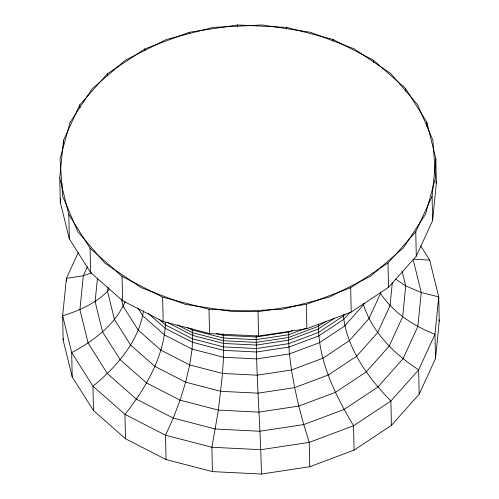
<?xml version="1.0" encoding="UTF-8"?>
<svg xmlns="http://www.w3.org/2000/svg" width="499" height="499" viewBox="0 0 499 499"><rect width="100%" height="100%" fill="white"/><g stroke="black" fill="none" stroke-linecap="round" stroke-linejoin="round"><path stroke-width="0.75" d="M292.451 330.637L288.802 332.003L288.534 340.187L289.408 353.947L291.478 369.984L294.647 387.604L298.789 406.067L303.729 424.58L309.243 442.364L309.754 466.721L261.432 474.05L212.418 471.611L166.042 459.573L125.467 438.746L93.469 410.558L72.212 376.932L63.155 340.15L62.643 315.792L66.404 278.367L78.243 252.6M318.449 324.269C318.119 360.771 335.259 395.089 353.579 425.759L354.084 450.117L309.754 466.721M165.624 322.211C164.19 356.685 145.845 387.935 124.962 414.388L125.467 438.746M59.755 177.763L63.51 140.338L79.828 104.821L107.597 73.627L144.916 48.89L189.246 32.292L237.568 24.956L286.582 27.395L332.958 39.433L373.533 60.26L405.531 88.448L426.788 122.074L435.845 158.857L436.357 183.214L432.596 220.639L416.278 256.155L388.515 287.349L351.196 312.087L306.866 328.691L258.544 336.02L209.524 333.582L163.148 321.543L122.579 300.722L90.575 272.535L69.324 238.902L60.267 202.12L59.755 177.763L68.812 214.545L69.324 238.902M60.267 202.12L60.647 198.303M61.951 185.322L62.107 183.794M63.155 340.15L63.311 338.621M97.436 278.342L95.109 301.527L102.588 331.91L120.14 359.685L146.575 382.964L180.089 400.167L218.394 410.109L258.881 412.124L298.789 406.067L335.409 392.357L366.229 371.923L389.164 346.156L402.643 316.821L405.743 285.908L402.094 271.088M108.052 286.994L107.591 291.597L114.458 319.497L130.582 345.009L154.858 366.391L185.634 382.184L220.814 391.316L257.995 393.168L294.647 387.604L328.273 375.011L356.585 356.249L377.643 332.584L390.025 305.644L392.333 282.627M121.407 298.951L123.241 306.392L138.292 330.207L160.959 350.173L189.695 364.919L222.535 373.452L257.253 375.173L291.478 369.984L322.872 358.226L349.306 340.705L368.967 318.612L380.525 293.456L380.681 291.94M432.596 220.639L432.084 196.282L435.845 158.857M354.084 450.117L391.403 425.379L419.172 394.185L435.49 358.669L439.245 321.244L438.733 296.886L429.676 260.104L420.688 245.876M143.487 310.796C138.791 341.79 116.404 366.921 92.957 386.201L93.469 410.558M125.193 301.515C115.157 324.849 93.594 340.998 71.7 352.575L72.212 376.932M87.506 266.634L83.321 275.741L79.909 309.711L88.13 343.094L107.422 373.614L136.464 399.194L173.29 418.093L215.381 429.021L259.873 431.236L303.729 424.58L343.961 409.517L377.83 387.062L403.03 358.75L417.844 326.514L421.256 292.545L413.035 259.168M364.151 303.417L363.503 304.833L344.703 325.953L319.429 342.707L289.408 353.947L256.692 358.912L223.496 357.259L192.09 349.107L164.614 335.01L142.945 315.917L138.011 308.114M68.812 214.545L90.063 248.171L122.068 276.359L162.643 297.186L209.012 309.224L258.033 311.663L306.355 304.334L350.685 287.73L388.004 262.992L415.767 231.798L432.084 196.282M109.531 289.227C97.174 302.737 79.89 310.497 62.643 315.792L71.7 352.575L92.957 386.201L124.962 414.388L165.531 435.215L211.907 447.254L260.927 449.693L309.243 442.364L353.579 425.759L390.898 401.021L418.661 369.828L434.978 334.311L438.733 296.886L421.256 292.545L405.743 285.908L395.451 278.985M344.952 314.214L343.406 315.954L318.424 332.515L288.753 343.624L256.417 348.533L223.608 346.899L192.57 338.84L165.412 324.905L159.044 319.298M350.055 312.305L343.836 319.291L318.761 335.914L288.971 347.067L256.505 351.995L223.571 350.354L192.408 342.264L165.15 328.273L148.297 313.428M325.984 321.25L318.293 326.346L288.628 337.461L256.286 342.364L223.477 340.736L192.439 332.677L177.507 325.011M334.679 318.119L318.088 329.115L288.534 340.187L256.324 345.071L223.646 343.449L192.726 335.422L167.065 322.248M305.425 328.473L288.715 334.729L256.249 339.657L223.309 338.023L192.152 329.933L187.381 327.481M91.828 272.816L83.321 275.741L66.404 278.367L66.467 281.411M288.802 332.003L256.212 336.95L223.147 335.309L216.441 333.569M413.79 259.206L429.676 260.104M380.525 293.456C393.393 312.873 413.634 325.859 434.978 334.311L435.49 358.669M435.802 180.962L436.357 183.214M438.877 319.74L439.245 321.244M363.303 303.529L363.503 304.833C372.472 332.771 394.597 354.184 418.661 369.828L419.172 394.185M343.231 314.626C346.587 348.396 367.832 377.419 390.898 401.021L391.403 425.379M192.009 328.56L192.726 335.422L192.09 349.107L189.695 364.919L185.634 382.184L180.089 400.167L173.29 418.093L165.531 435.215L166.042 459.573M223.059 333.95L223.646 343.449L223.496 357.259L222.535 373.452L218.394 410.109L211.907 447.254L212.418 471.611M426.788 122.074L426.882 126.64M415.767 231.798L416.278 256.155M405.531 88.448L405.6 91.492M388.004 262.992L388.515 287.349M373.533 60.26L373.576 62.543M350.685 287.73L351.196 312.087M332.958 39.433L332.989 40.955M306.355 304.334L306.866 328.691M286.582 27.395L286.613 28.917M258.033 311.663L258.544 336.02M261.432 474.05C260.559 427.874 256.523 381.797 256.193 335.596M237.568 24.956L237.599 26.478M209.012 309.224L209.524 333.582M189.246 32.292L189.277 33.813M162.643 297.186L163.148 321.543M144.916 48.89L144.947 50.411M122.068 276.359L122.579 300.722M107.597 73.627L107.641 75.91M90.063 248.171L90.575 272.535M79.828 104.821L79.896 107.865M63.51 140.338L63.623 145.671M70.153 122.186L60.03 158.975L62.699 196.394L77.987 231.904L104.846 263.079L141.442 287.798L185.291 304.371L233.401 311.669L282.49 309.205L329.215 297.136L370.395 276.284L403.217 248.078L425.447 214.433L435.571 177.65L432.901 140.225L417.613 104.715L390.754 73.54L354.153 48.827L310.303 32.254L262.2 24.95L213.11 27.42L166.379 39.49L125.205 60.335L92.384 88.541L70.153 122.186"/></g></svg>
